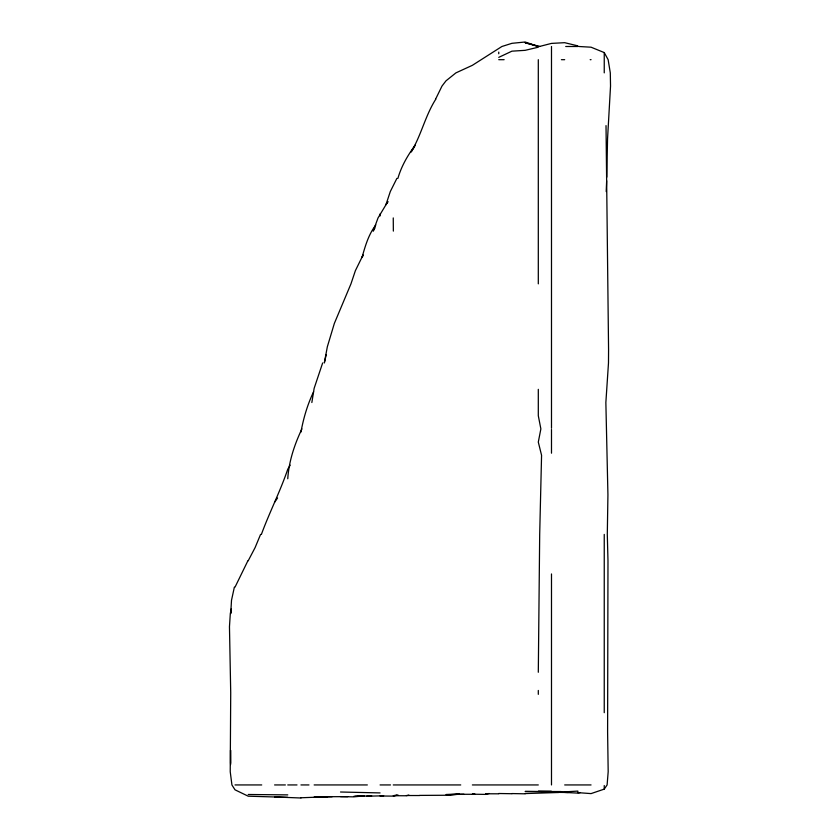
<?xml version="1.0" encoding="UTF-8"?>
<svg xmlns="http://www.w3.org/2000/svg" width="840" height="840" viewBox="0 0 840 840"><rect width="100%" height="100%" fill="white"/><g stroke="black" fill="none" stroke-linecap="round" stroke-linejoin="round"><path stroke-width="1.26" d="M606.784 177.166L607.551 138.799L610.533 86.058L610.302 72.87L608.139 59.682L604.244 52.574L591.055 47.198L578.781 46.494M538.303 694.344L538.303 690.449M538.303 672.273L539.69 534.398L541.569 455.28L538.303 442.092L540.865 428.904L538.303 415.716L538.303 389.34M606.207 191.552L606.659 180.758M287.763 478.758C288.866 461.36 294.494 444.57 301.906 428.904M311.85 402.528L314.139 388.353L322.644 362.975M300.951 432.086C303.481 418.183 307.493 404.502 313.614 391.755M231.389 609.913L230.727 613.515L231.504 600.327L234.36 587.139M231.347 608.716L230.317 613.515L229.467 626.703L230.716 692.633L230.234 771.75L231.924 784.938L235.022 789.821L248.209 796.194L287.763 797.36M326.235 354.575L324.324 362.975L327.327 346.805L334.352 323.411L350.963 283.857L355.383 270.669L362.985 255.203M397.897 178.364C401.425 166.089 407.852 155.064 415.433 144.89M261.387 534.398C269.462 512.327 280.224 491.474 287.763 469.214L290.209 465.161M260.589 534.398L255.108 547.586L248.209 560.763M247.895 560.763L235.022 587.139M435.55 99.246L441.998 86.058L446.009 80.829L455.931 72.87L472.374 65.321L501.9 46.494L511.938 43.323L525.126 42L538.303 46.494L525.126 42.745L539.847 46.494M387.755 201.758L378.042 217.917L373.191 231.105L375.07 227.756M363.248 255.203L362.03 257.481C365.19 246.152 368.55 234.413 375.848 224.963M396.9 178.364L390.306 191.552L385.938 204.729L387.933 201.758M435.75 99.246C425.261 115.668 421.26 135.272 411.106 151.988L414.656 146.496M577.868 792.635L591.055 793.601L604.244 789.127L607.11 784.938L608.181 771.75L607.603 732.186L607.981 560.763L607.299 534.398L607.929 494.834L605.861 402.528L608.486 362.975L608.57 349.786L606.018 125.612M274.586 502.236L277.568 498.005M498.75 57.362L511.938 51.166L525.126 50.337L538.303 47.208M408.839 795.039L406.445 795.764L393.256 795.711L396.858 795.008M539.427 46.494L551.492 43.397L564.679 42.682L577.868 45.874M489.163 793.475L485.562 794.399L472.374 794.199L474.768 793.926M398.055 795.029L393.256 796.121L380.069 795.995M580.262 792.572L577.868 793.118L564.679 792.414M383.67 795.806L366.881 796.204L369.285 795.942M474.768 794.294L459.186 794.283M371.679 795.889L353.703 796.383M568.281 792.498L551.492 792.32M463.985 794.262L446.009 794.567L459.186 794.241L446.009 795.26L419.632 795.396M364.487 795.869L353.703 796.856L340.515 796.614M558.684 792.488L525.126 793.579M327.327 797.024L314.139 797.055L332.125 796.73M327.327 796.772L300.951 797.769M347.707 796.646L327.327 796.708M354.9 796.268L362.093 795.9M448.403 794.724L459.186 794.241M565.719 46.494L577.868 46.494M498.75 59.682L504.137 59.682M561.404 59.682L564.679 59.682M590.174 59.682L591.055 59.682M235.022 784.938L261.723 784.938M274.586 784.938L285.369 784.938M287.763 784.938L297.003 784.938M300.951 784.938L308.973 784.938M314.139 784.938L367.343 784.938M380.069 784.938L390.485 784.938M393.256 784.938L460.74 784.938M472.374 784.938L538.303 784.938M564.679 784.938L591.055 784.938M406.445 795.522L419.632 795.533M485.562 793.769L498.75 793.811M287.763 794.881L248.209 794.493M300.951 798L274.586 796.95M380.069 792.918L340.515 792.005M498.75 793.506L511.938 793.716M511.938 793.569L525.126 793.811M561.089 791.553L525.126 791.469L564.679 791.868L577.868 791.091L577.868 792.278M230.601 764.558L230.559 750.173L230.58 763.361M393.256 217.928L393.351 231.105M604.244 52.574L604.244 72.87M604.244 534.398L604.244 712.677M604.244 785.526L604.244 789.127M551.492 46.494L551.492 428.274M551.492 429.503L551.492 453.191M551.492 573.951L551.492 784.938M538.303 59.682L538.303 283.857M498.75 52.112L498.75 53.771M380.069 213.969L380.069 215.943M551.492 791.427L538.303 791.364L551.492 791.427"/></g></svg>
